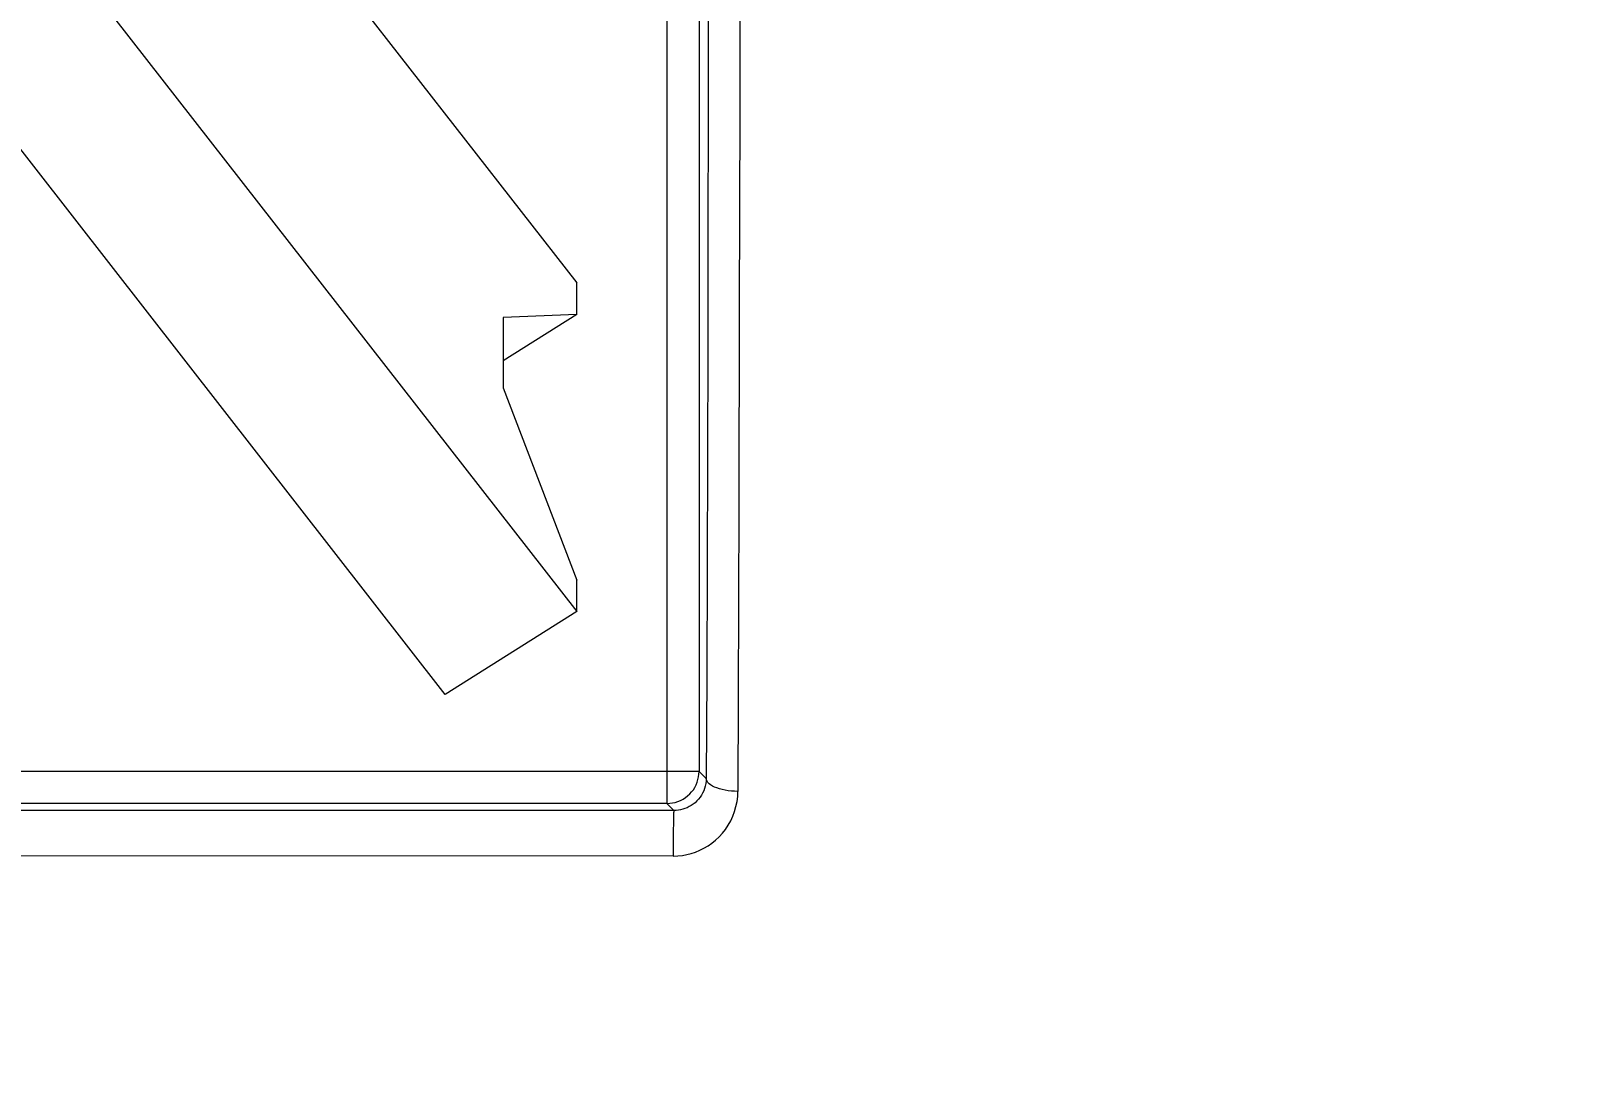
# Model space of a CAD drawing. Header units: millimetres. Extents: x -853320 to 19484, y -510814 to 9708.
# Drawn here: x 2824.89 to 2839.29, y 6538.02 to 6547.73 of the extents above; entities that cross this region are included whole.
import ezdxf
from ezdxf import colors
from ezdxf.entities.mleader import LeaderData, LeaderLine
from ezdxf.math import Vec2, Vec3

# ---------------------------------------------------------------- set-up
doc = ezdxf.new("R2010")
doc.units = ezdxf.units.MM
for name, color, linetype, lineweight in [('F_ARREDI', 7, 'Continuous', 5), ('F_ELETTRICO', 22, 'Continuous', 5), ('F_ELETTRODOMESTICI', 40, 'Continuous', 5)]:
    doc.layers.add(name, color=color, linetype=linetype, lineweight=lineweight)
doc.styles.add('DANZI-DIDASCALIE', font='Yu Gothic UI Light.ttf', dxfattribs={"height": 30})

# ---------------------------------------------------------------- blocks, each defined once
blk = doc.blocks.new('_Dot')
at = {"color": 0, "linetype": 'ByBlock', "lineweight": -2}
blk.add_line((-0.5, 0), (-1, 0), dxfattribs=at)
at = {"color": 0, "linetype": 'ByBlock', "const_width": 0.5}
blk.add_lwpolyline([(-0.25, 0, 1), (0.25, 0, 1)], format="xyb", close=True, dxfattribs=at)
blk = doc.blocks.new('BAGNO-LAVANDERIA_pianta_sol.B')
at = {"layer": 'F_ELETTRODOMESTICI', "color": 5, "ltscale": 5}
ml = blk.add_multileader_mtext('Standard', dxfattribs=at)
ml.set_content('{\\fYu Gothic UI Light|b0|i0|c128|p34;BASAMENTO c/cassetto} ditta MIELE art.WTS 610', color=5, style='DANZI-DIDASCALIE')
ml.set_leader_properties(color=256, linetype='ByLayer', lineweight=-1)
ml.set_arrow_properties(name='DOT')
ml.build(insert=Vec2(0, 0))
ml.multileader.update_dxf_attribs({"arrow_head_size": 5, "scale": 5})
ctx = ml.context
ctx.base_point, ctx.scale, ctx.char_height, ctx.arrow_head_size, ctx.landing_gap_size, ctx.plane_origin, ctx.plane_x_axis, ctx.plane_y_axis = Vec3(865728.962, 518190.635), 5, 25, 5, 10, Vec3(865691.994, 518253.274), Vec3(0, -1), Vec3(1, 0)
notes = []
notes.append((ctx, [(0, (0, 0, 0), (0, 0), (1, 0), 1, [])]))
ctx.mtext.insert, ctx.mtext.text_direction, ctx.mtext.rotation, ctx.mtext.width, ctx.mtext.flow_direction = Vec3(865741.68, 518180.635), Vec3(0, -1), 4.712389, 471.57428, 5
ml = blk.add_multileader_mtext('Standard', dxfattribs=at)
ml.set_content('{\\fYu Gothic UI Light|b0|i0|c128|p34;LAVASCIUGA} ditta MIELE art.WTD165 WPM 8/5kg', color=5, style='DANZI-DIDASCALIE')
ml.set_leader_properties(color=256, linetype='ByLayer', lineweight=-1)
ml.set_arrow_properties(name='DOT')
ml.build(insert=Vec2(0, 0))
ml.multileader.update_dxf_attribs({"arrow_head_size": 5, "scale": 5})
ctx = ml.context
ctx.base_point, ctx.scale, ctx.char_height, ctx.arrow_head_size, ctx.landing_gap_size, ctx.plane_origin, ctx.plane_x_axis, ctx.plane_y_axis = Vec3(865852.825, 518185.277), 5, 25, 5, 10, Vec3(865819.832, 518247.915), Vec3(0, -1), Vec3(1, 0)
notes.append((ctx, [(0, (0, 0, 0), (0, 0), (1, 0), 1, [])]))
ctx.mtext.insert, ctx.mtext.text_direction, ctx.mtext.rotation, ctx.mtext.width, ctx.mtext.flow_direction = Vec3(865869.518, 518175.277), Vec3(0, -1), 4.712389, 377.01669, 5
for ctx, leaders in notes:
    for number, flags, end, landing, length, lines in leaders:
        leader = LeaderData()
        leader.index, (leader.has_last_leader_line, leader.has_dogleg_vector, leader.attachment_direction) = number, flags
        leader.last_leader_point, leader.dogleg_vector, leader.dogleg_length = Vec3(end), Vec3(landing), length
        for number, points, colour, breaks in lines:
            line = LeaderLine()
            line.index, line.vertices, line.color, line.breaks = number, Vec3.list(points), colors.encode_raw_color(colour), breaks
            leader.lines.append(line)
        ctx.leaders.append(leader)

msp = doc.modelspace()

# ---------------------------------------------------------------- linework, layer by layer
at = {"layer": 'F_ELETTRICO'}
for p, q in [((2825.221, 6551.496), (2829.992, 6545.373)), ((2831.516, 6548.861), (2831.513, 6546.982)), ((2831.221, 6548.605), (2831.214, 6544.77)), ((2830.833, 6548.515), (2830.833, 6540.512)), ((2831.133, 6548.518), (2831.133, 6540.812)), ((2825.221, 6548.428), (2829.992, 6542.304)), ((2828.763, 6541.531), (2823.992, 6547.654)), ((2831.513, 6546.982), (2831.509, 6545.126)), ((2829.992, 6545.079), (2829.992, 6545.373)), ((2829.992, 6545.079), (2829.303, 6544.645)), ((2829.992, 6545.079), (2829.303, 6545.051)), ((2829.303, 6545.051), (2829.303, 6544.393)), ((2831.509, 6545.126), (2831.505, 6543.298)), ((2829.303, 6544.393), (2829.992, 6542.599)), ((2829.992, 6542.304), (2829.992, 6542.599)), ((2829.992, 6542.304), (2828.763, 6541.531)), ((2831.133, 6540.812), (2822.131, 6540.812)), ((2831.201, 6540.745), (2831.133, 6540.812)), ((2830.833, 6540.512), (2822.131, 6540.512)), ((2830.899, 6540.447), (2822.131, 6540.449)), ((2830.899, 6540.447), (2830.833, 6540.512)), ((2830.894, 6540.32), (2830.893, 6540.27)), ((2830.893, 6540.27), (2830.893, 6540.189)), ((2830.893, 6540.189), (2830.893, 6540.104)), ((2830.893, 6540.104), (2830.893, 6540.022)), ((2830.893, 6540.022), (2822.131, 6540.023))]:
    msp.add_line(p, q, dxfattribs=at)
for points in [[(2831.214, 6544.77), (2831.205, 6541.707), (2831.201, 6540.745)], [(2831.505, 6543.298), (2831.499, 6541.506), (2831.496, 6540.625)], [(2830.833, 6540.512), (2830.86, 6540.514), (2830.886, 6540.517), (2830.911, 6540.523), (2830.936, 6540.531), (2830.961, 6540.541), (2830.984, 6540.553), (2831.006, 6540.567), (2831.027, 6540.583), (2831.046, 6540.601), (2831.064, 6540.62), (2831.08, 6540.641), (2831.094, 6540.663), (2831.106, 6540.686), (2831.116, 6540.711), (2831.123, 6540.736), (2831.129, 6540.761), (2831.132, 6540.787), (2831.133, 6540.812)], [(2831.201, 6540.745), (2831.2, 6540.721), (2831.197, 6540.698), (2831.192, 6540.675), (2831.185, 6540.652), (2831.177, 6540.63), (2831.167, 6540.609), (2831.156, 6540.589), (2831.143, 6540.57), (2831.128, 6540.552), (2831.113, 6540.536), (2831.096, 6540.52), (2831.079, 6540.506), (2831.061, 6540.494), (2831.042, 6540.483), (2831.022, 6540.473), (2831.002, 6540.465), (2830.982, 6540.459), (2830.961, 6540.454), (2830.941, 6540.45), (2830.92, 6540.448), (2830.899, 6540.447)], [(2831.496, 6540.625), (2831.465, 6540.626), (2831.435, 6540.628), (2831.405, 6540.632), (2831.376, 6540.636), (2831.349, 6540.642), (2831.323, 6540.649), (2831.299, 6540.657), (2831.277, 6540.666), (2831.258, 6540.675), (2831.241, 6540.686), (2831.227, 6540.697), (2831.216, 6540.708), (2831.208, 6540.72), (2831.203, 6540.732), (2831.201, 6540.745)], [(2830.893, 6540.022), (2830.936, 6540.023), (2830.978, 6540.028), (2831.019, 6540.035), (2831.06, 6540.046), (2831.101, 6540.059), (2831.14, 6540.075), (2831.179, 6540.095), (2831.217, 6540.117), (2831.254, 6540.142), (2831.288, 6540.17), (2831.321, 6540.201), (2831.352, 6540.235), (2831.38, 6540.271), (2831.406, 6540.31), (2831.429, 6540.351), (2831.449, 6540.393), (2831.465, 6540.438), (2831.478, 6540.483), (2831.488, 6540.53), (2831.494, 6540.577), (2831.496, 6540.625)], [(2830.899, 6540.447), (2830.898, 6540.446), (2830.898, 6540.441), (2830.897, 6540.434), (2830.896, 6540.425), (2830.896, 6540.413), (2830.896, 6540.398), (2830.895, 6540.382), (2830.895, 6540.363), (2830.894, 6540.32)]]:
    msp.add_lwpolyline(points, dxfattribs=at)

# ---------------------------------------------------------------- block references
at = {"layer": 'F_ARREDI', "color": 2, "lineweight": 5}
msp.add_blockref('BAGNO-LAVANDERIA_pianta_sol.B', (-853319.899, -510814.178), dxfattribs=at)

doc.saveas('drawing.dxf')
